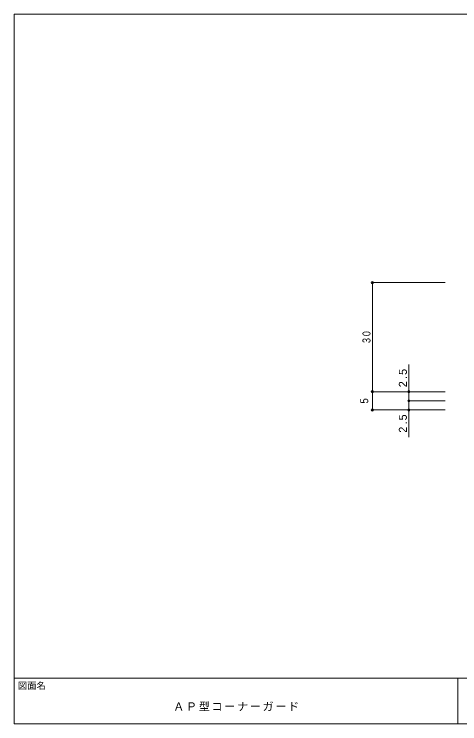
# Model space of a CAD drawing. Units: millimetres on the paper. Extents: x -141 to 141, y -98 to 98.
# Drawn here: x -141 to -18.5, y -97.5 to 97.5 of the extents above; entities that cross this region are included whole.
import ezdxf
from ezdxf.enums import TextEntityAlignment as Align

# ---------------------------------------------------------------- set-up
doc = ezdxf.new("R2010")
doc.units = ezdxf.units.MM
doc.header["$PDMODE"] = 32
doc.header["$PDSIZE"] = 0.6
for name, color, linetype, lineweight in [('0-3_寸法', 4, 'Continuous', 9), ('F-0_図面枠', 5, 'Continuous', 9), ('F-5_F-5ﾚｲﾔ', 7, 'Continuous', 9)]:
    doc.layers.add(name, color=color, linetype=linetype, lineweight=lineweight)
doc.styles.add('HGｺﾞｼｯｸM', font='')
doc.styles.get('HGｺﾞｼｯｸM').set_extended_font_data('HGｺﾞｼｯｸM')

msp = doc.modelspace()

# ---------------------------------------------------------------- linework, layer by layer
at = {"layer": '0-3_寸法'}
for p, q in [((-42.5, -6.25), (-42.5, 23.75)), ((-42.5, 23.75), (-22.5, 23.75)), ((-32.5, -8.75), (-32.5, 1.25)), ((-42.5, -11.25), (-42.5, -6.25)), ((-42.5, -6.25), (-32.5, -6.25)), ((-32.5, -6.25), (-22.5, -6.25)), ((-32.5, -8.75), (-22.5, -8.75)), ((-32.5, -18.75), (-32.5, -8.75)), ((-42.5, -11.25), (-32.5, -11.25)), ((-32.5, -11.25), (-22.5, -11.25))]:
    msp.add_line(p, q, dxfattribs=at)
for p in [(-42.5, 23.75), (-42.5, -6.25), (-32.5, -6.25), (-32.5, -8.75), (-42.5, -11.25), (-32.5, -11.25)]:
    msp.add_point(p, dxfattribs=at)
at = {"layer": 'F-0_図面枠'}
for p, q in [((-141, 97.5), (141, 97.5)), ((-141, -97.5), (-141, 97.5)), ((-141, -85), (141, -85)), ((-19, -97.5), (-19, -85)), ((141, -97.5), (-141, -97.5))]:
    msp.add_line(p, q, dxfattribs=at)

# ---------------------------------------------------------------- texts
at = {"layer": '0-3_寸法', "color": 7, "style": 'HGｺﾞｼｯｸM', "width": 0.9}
msp.add_text('5', height=2.199, rotation=90, dxfattribs=at).set_placement((-43, -9.5), align=Align.BOTTOM_LEFT)
at = {"layer": '0-3_寸法', "color": 7, "char_height": 2.199, "attachment_point": 7, "rotation": 90, "style": 'HGｺﾞｼｯｸM'}
for s, insert in [('\\T1.36;\\W0.85;30', (-43, 7.125)), ('\\T1.38;2.5', (-33, -5)), ('\\T1.38;2.5', (-33, -17.5))]:
    msp.add_mtext(s, dxfattribs=dict(at, insert=insert))
at = {"layer": 'F-0_図面枠', "color": 7, "style": 'HGｺﾞｼｯｸM'}
msp.add_text('図面名', height=1.833, dxfattribs=at).set_placement((-140, -88.5), align=Align.BOTTOM_LEFT)
at = {"layer": 'F-5_F-5ﾚｲﾔ', "insert": (-97.25, -94), "char_height": 2.199, "attachment_point": 7, "style": 'HGｺﾞｼｯｸM'}
msp.add_mtext('\\T1.17;ＡＰ型コーナーガード', dxfattribs=at)

doc.saveas('drawing.dxf')
